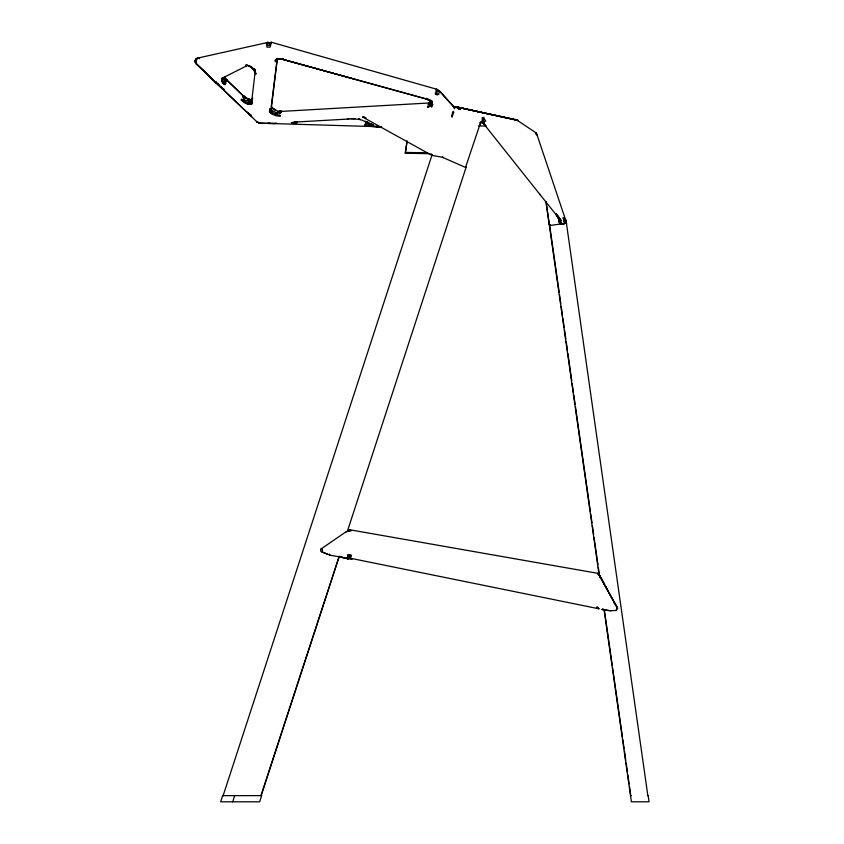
<?xml version="1.0" encoding="UTF-8"?>
<svg xmlns="http://www.w3.org/2000/svg" width="844" height="844" viewBox="0 0 844 844"><rect width="100%" height="100%" fill="white"/><g stroke="black" fill="none" stroke-linecap="round" stroke-linejoin="round"><path stroke-width="1.27" d="M351.357 558.38L352.075 559.055L338.507 556.924M363.173 117.4C359.871 116.082 368.364 117.727 363.173 117.327L432.086 155.496L431.136 154.357L431.801 154.325L432.497 155.317L431.157 154.368L431.78 154.346M255.088 70.812L255.247 73.111L253.474 68.86L255.257 73.08L255.468 69.472M426.283 98.326L426.178 98.959L282.782 59.375L277.75 58.721L275.144 60.262L277.75 58.721L281.337 58.806L277.001 59.249L281.136 58.753L277.581 58.785M255.342 71.297L254.318 69.387L250.995 66.623L248.79 65.811L252.166 67.72L248.495 65.568L245.826 65.03L246.859 65.283L245.762 65.589L246.311 65.758L247.64 65.378L222.932 77.796L222.046 78.851L223.259 82.237L221.603 80.486L222.943 83.197L224.588 84.484L225.802 83.524L225.2 82.501L225.717 81.151L224.493 81.752L225.411 80.707L224.968 79.895L224.314 80.518L225.2 82.501L227.395 80.834L225.517 78.386M483.222 119.637L483.76 117.316L483.517 119.268M251.755 100.489L255.152 71.951L253.675 69.292L255.426 72.278L253.538 69.134L255.426 72.278L254.877 70.316L255.996 74.198L255.141 71.94M430.081 153.703L405.289 153.218L407.135 140.79M616.31 609.895L616.162 610.497L610.845 610.655M405.289 153.218L406.882 142.341M223.787 89.738C217.805 82.87 222.721 91.141 224.093 89.105L223.734 89.918L217.509 83.503L218.754 84.505L214.83 81.562L218.564 85.128L217.974 84.505M297.067 121.663L296.698 123.192L291.275 122.728L295.136 122.011M345.987 532.015L347.528 531.066L351.188 530.844L349.606 529.789L347.285 531.572M430.904 103.316L431.695 100.774L431.368 103.327L430.883 101.575L431.411 103.211L431.695 100.774M616.637 609.03L617.576 608.355L612.86 599.694L617.576 608.355M283.004 58.795L282.856 59.396L426.136 98.948L426.325 98.389M484.213 123.709L482.251 122.348L482.198 121.146L484.234 123.097M442.815 157.438L442.72 156.9M197.823 58.067L199.511 58.521C195.713 55.715 194.299 63.616 195.671 62.583L195.935 59.407L197.823 58.067L199.511 58.521C196.684 56.221 193.044 62.245 196.177 63.015L195.734 60.768L197.781 58.078L266.862 42.643L268.55 43.086L271.694 42.369L266.409 42.917L266.926 47.137L269.869 47.19L271.641 42.337L436.875 89.295L435.852 91.163L439.682 92.133L439.218 90.783L436.443 89.274L439.45 90.92L453.481 106.323L454.431 108.739C456.245 106.924 451.603 105.69 453.481 106.323M271.314 105.975L277.243 58.806M452.12 117.094L453.228 112.59L453.924 112.294C452.363 109.361 452.226 114.963 451.846 116.577L453.228 112.59M426.136 98.938L430.514 100.869L427.676 99.181L430.514 100.869L432.793 104.751L430.25 101.132L431.527 102.609L431.97 104.012L430.978 102.029L431.622 105.12L427.697 107.557L427.539 106.523L429.965 106.038L431.537 102.23L429.638 104.413L427.971 104.972L428.879 103.095L431.516 102.841L281.379 111.408L280.44 113.254L275.682 112.59L275.144 114.014L276.484 114.457L276.916 112.874L276.916 114.647L280.124 115.195L280.398 116.24L276.146 115.818L271.61 113.961L269.289 111.703L272.507 113.655L270.312 109.741L270.692 112.727L269.953 111.408L269.553 108.95L270.702 108.169L270.924 110.817L273.477 113.107L275.144 114.014L275.302 112.178L271.04 110.005L271.852 109.076L271.578 106.481L271.568 108.623M431.2 103.854L431.717 101.85M563.486 223.554L565.723 223.206L566.292 221.951L536.499 133.246L535.687 132.73L536.826 134.681L535.94 132.772L516.56 119.869L455.739 106.777L457.026 106.945L456.931 107.895L460.191 109.53L458.376 108.665L460.254 108.918L459.79 107.937L456.34 106.84L457.437 107.547M365.378 121.304L366.76 121.779L366.106 123.846L368.933 123.076M277.359 58.415L271.536 106.281M232.701 801.8L234.685 795.628M222.658 795.639L220.653 801.8L259.635 801.8L261.651 795.628L222.658 795.639L223.249 795.628M347.433 531.14L465.993 167.629L442.34 157.227L431.885 155.37L223.132 795.639M261.651 795.628L260.975 795.628L339.256 556.217M465.582 167.239L480.352 123.266L483.053 120.175L482.124 119.531L483.886 119.489L481.966 117.886L483.739 118.54L483.317 118.023L484.002 119.806L485.237 119.985L485.648 121.04L483.032 122.348L481.65 121.905L483.623 121.441L484.118 122.074L482.251 122.348L483.348 123.161L481.397 121.409M261.165 795.628L338.993 557.082M320.868 549.085C319.538 552.24 323.59 551.997 322.324 549.244L320.868 549.085L346.019 531.826M536.299 134.65L535.94 132.772M224.24 77.891L223.871 79.769L224.852 79.283L224.525 77.901L223.882 78.893L224.599 77.521M251.101 114.953L251.575 116.715M354.501 79.125L282.856 59.396L282.803 58.785M280.725 112.009L281.39 111.397L279.638 111.334L281.78 111.461L277.644 111.018L273.699 109.235L271.188 106.766M276.895 59.755L277.338 59.354L275.197 61.781L277.95 58.626L277.085 59.555M536.826 134.671L537.491 134.85M252.103 98.948L252.757 98.073L252.145 98.811M276.452 60.852L277.233 59.27M371.835 125.112L372.932 124.754M432.455 154.726L432.075 155.496M366.76 121.779L364.429 125.218L373.322 124.796L367.942 125.366L372.584 124.891L371.55 123.836M431.864 101.618L431.347 102.388L431.959 101.502M598.712 574.205L597.752 573.762L599.124 575.059L597.921 573.35L350.06 529.821L350.988 530.454M347.95 118.55L347.338 119.067L354.913 118.645M226.698 81.646L227.215 80.739L226.593 79.811L244.739 97.408L243.22 96.058L244.602 97.577L242.988 96.459L242.703 96.965L244.612 99.666L243.262 100.225L247.767 102.715L248.832 100.647L243.262 100.225L243.842 98.79L243.009 100.299L241.352 99.181L242.629 101.037L241.11 99.887L244.349 102.451L246.469 102.82L242.914 100.731C244.486 103.77 248.653 104.951 251.955 103.823L252.24 101.86L251.153 103.812L247.725 104.434L251.67 102.62L251.776 100.404L251.037 101.976L248.305 102.862L248.695 101.364L250.088 101.364L251.913 99.697L249.813 99.666L251.269 99.719M566.292 221.951L563.919 218.248L565.28 221.423L564.214 221.233M481.154 122.696L483.021 121.283L480.521 122.296M616.162 610.497L617.513 608.25L603.808 583.52L612.607 599.377L605.317 585.979L608.366 591.391M268.772 122.654L268.023 123.192M224.029 77.785L224.715 77.205M347.686 531.129L350.133 529.832M251.997 99.486L250.52 100.13M465.582 167.323L466.236 166.848M247.376 65.484L245.783 65.589L246.859 65.283M431.738 102.44L429.09 103.168L430.989 102.746M349.184 530.802L347.253 531.203M266.862 42.643L268.139 42.284L266.862 42.643L267.622 42.559L266.841 43.709M453.566 106.734L439.218 90.783L439.703 92.302M251.079 115.575L246.954 112.136L251.28 116.261L250.499 115.691M566.672 223.122L549.391 225.58L599.145 575.175M277.001 59.249L282.835 59.386M436.19 89.886L436.875 89.295M377.426 126.347L376.435 126.473L378.882 126.727L372.626 126.463L380.697 126.769M563.243 223.365L565.628 222.932L564.035 221.17M556.502 215.03L557.979 217.045L539.611 194.088M560.511 223.998C560.353 224.546 557.916 220.136 559.466 220.959M294.356 122.095L348.783 119.025M480.215 122.454L483.696 122.253M268.624 123.34L276.705 123.393M597.921 573.35C596.676 573.171 599.261 573.498 598.892 575.007L598.712 574.342L604.694 585.219L599.504 575.365L600.2 577.887M478.527 126.03L486.344 125.956M604.156 610.402L630.521 795.639L631.354 795.639M647.316 795.628L648.16 795.628L649.036 801.8L631.386 801.8L630.51 795.639M351.326 118.666L360.145 119.489L372.573 124.532M276.716 123.34L274.406 123.488M602.004 609.474L603.312 609.073L601.972 609.474L602.732 609.621M405.542 152.426L427.729 152.859M216.423 83.092L195.597 63.163L257.146 122.032L259.868 123.171L274.268 123.593M259.741 123.171L257.135 122.021L259.741 123.171L381.678 126.811M380.644 126.758L372.025 126.136M347.401 558.696L348.182 558.327L347.443 558.707M279.638 111.334L281.379 111.408M351.368 558.443L598.871 608.777L597.288 607.29M517.942 120.365L457.796 107.304L458.788 107.621M603.903 609.853L608.693 610.497M516.581 119.911L515.695 119.806L518.216 120.565L455.739 106.777M271.641 42.337L271.483 42.59M479.919 122.813L480.89 122.929L479.877 125.049M360.145 119.489L358.605 119.289L360.409 119.616M351.832 559.002L329.962 555.194L321.237 551.586L327.62 554.286M346.325 558.485L348.519 558.897L339.425 556.724L340.396 557.293M602.553 609.59L610.856 610.929M516.971 119.996L457.786 107.293M365.199 117.759L366.053 117.938M456.34 106.84L485.458 113.244M597.563 608.091L596.771 607.11L598.923 608.809L597.183 607.237M340.533 557.325L339.267 556.766L339.815 557.177M561.925 223.449L559.572 220.727M442.34 157.227L443.448 157.585M329.962 555.194L329.392 554.023M426.178 98.959L430.377 100.774L431.959 103.422M227.163 80.37L243.093 95.604L246.775 98.4L250.668 99.887M259.868 123.171L257.146 122.032M248.663 65.568L254.318 69.387L255.004 70.949L250.52 66.623L255.004 70.949M454.631 106.829L452.669 105.88L453.428 106.302M225.475 78.925L225.19 77.796M243.22 95.741L246.712 98.305L250.351 99.697L246.532 98.4L243.23 95.752L243.705 96.532M216.507 82.712L215.758 82.142L217.13 83.493M599.071 574.416L602.078 579.976L598.934 574.384M246.775 98.4L243.083 95.594L244.876 97.092M359.861 119.352L359.143 118.413M220.98 87.417L195.597 63.152L248.474 113.75M226.593 79.811L227.036 80.233L225.285 78.239M221.033 87.037L223.734 89.918M222.288 82.395L223.438 83.672M222.943 82.417L224.188 83.851M459.822 107.958L460.128 108.644M225.242 84.389L222.616 81.868L224.873 84.706M483.897 124.047L540.086 194.669M557.156 216.201L559.213 219.936L556.006 214.64M555.879 213.595L557.42 216.286L556.091 213.627M430.619 100.003L431.263 101.491L431.01 100.795M271.736 107.357L272.296 108.581M254.677 69.187L255.078 70.305M249.94 114.605L250.077 115.153L248.695 113.792L249.972 114.837L249.929 114.256M367.615 121.673L367.995 123.277M566.419 223.154L647.844 795.628M549.687 225.538L559.15 292.066M559.519 294.683L560.817 303.808M561.186 306.425L562.484 315.55M562.864 318.156L564.161 327.293M564.53 329.898L565.828 339.035M566.197 341.641L567.506 350.777M567.875 353.383L571.768 380.781M572.137 383.387L573.435 392.523M573.814 395.129L575.112 404.265M575.481 406.871L590.325 511.242M590.705 513.848L592.003 522.974M592.372 525.59L593.67 534.716M594.039 537.333L597.942 564.72M598.312 567.337L599.43 575.165M604.441 610.381L612.227 665.178M612.607 667.783L622.439 736.928M622.809 739.534L624.106 748.67M624.486 751.276L625.784 760.412M626.153 763.018L627.451 772.154M627.82 774.76L629.118 783.897M629.497 786.502L630.795 795.639M347.96 555.152C345.65 558.485 355.662 557.167 347.76 556.091L351.157 556.27L347.939 555.647L348.076 554.698L351.357 555.363L348.023 555.162M550.235 225.042L549.296 224.683L545.984 201.558L549.296 224.683L550.33 225.443L549.296 224.768L550.235 225.042M566.335 222.141C564.583 224.641 559.34 225.211 558.855 221.571C559.393 216.075 560.047 227.352 565.48 223.006L563.402 220.611L565.132 221.687L565.026 220.463L562.842 217.91L563.919 218.248L566.102 221.814L565.29 218.902L566.335 222.141M435.451 92.534L435.863 93.578L435.145 93.747L436.137 94.528L437.392 94.961L439.144 94.022L435.451 92.534M196.304 58.953L195.154 60.926L196.304 58.953M432.033 105.511L431.484 107.082L432.476 104.287L432.033 105.511M278.583 58.626L278.151 59.175L279.469 58.732L278.583 58.626M482.494 120.924L481.249 122.285L483.401 120.776L482.494 120.924M294.155 122.391L293.691 122.876L295.168 122.981L294.155 122.391M251.923 103.01L251.153 103.812L251.955 103.823L251.923 103.01M222.679 77.722L221.455 78.808L222.679 77.722M269.373 43.455L267.358 43.666L267.664 45.217L270.555 45.544L269.373 43.455M280.546 112.59L277.159 112.252L280.546 112.59M428.562 99.856L430.556 101.206L427.676 99.181L428.562 99.856M215.927 82.037L215.273 81.847L215.927 82.037M275.693 110.237L272.559 108.148L275.693 110.237M485.036 125.007L482.525 122.602L485.036 125.007M614.833 603.492L614.115 602.869L614.833 603.492M225.232 83.83L222.32 81.066L225.232 83.83M561.344 220.801L557.367 215.241L561.344 220.801M604.262 583.932L601.424 578.731L604.262 583.932"/></g></svg>
